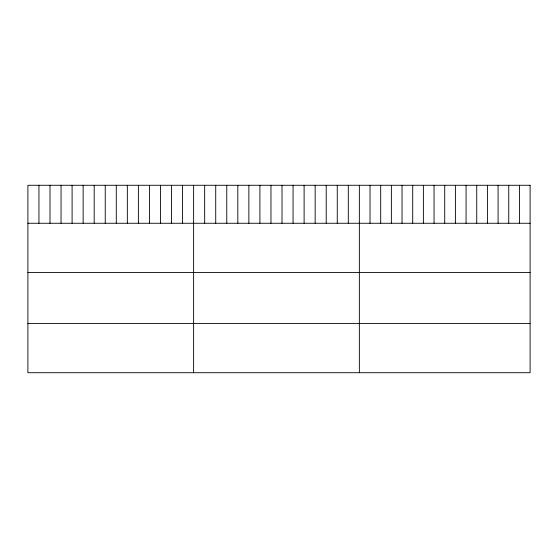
<?xml version="1.0" encoding="UTF-8"?>
<svg xmlns="http://www.w3.org/2000/svg" width="558" height="558" viewBox="0 0 558 558"><rect width="100%" height="100%" fill="white"/><g stroke="black" fill="none" stroke-linecap="round" stroke-linejoin="round"><path stroke-width="0.84" d="M27.9 223.263L530.1 223.263M27.9 272.583L530.1 272.583M27.9 323.403L530.1 323.403M519.428 185.277L519.428 223.263M508.757 185.277L508.757 223.263M498.085 185.277L498.085 223.263M487.413 185.277L487.413 223.263M476.741 185.277L476.741 223.263M466.07 185.277L466.07 223.263M455.398 185.277L455.398 223.263M444.726 185.277L444.726 223.263M434.054 185.277L434.054 223.263M423.382 185.277L423.382 223.263M412.711 185.277L412.711 223.263M402.039 185.277L402.039 223.263M391.367 185.277L391.367 223.263M380.695 185.277L380.695 223.263M370.024 185.277L370.024 223.263M359.352 185.277L359.352 372.723M348.304 185.277L348.304 223.263M337.255 185.277L337.255 223.263M326.207 185.277L326.207 223.263M315.158 185.277L315.158 223.263M304.11 185.277L304.11 223.263M293.062 185.277L293.062 223.263M282.013 185.277L282.013 223.263M270.965 185.277L270.965 223.263M259.916 185.277L259.916 223.263M248.868 185.277L248.868 223.263M237.82 185.277L237.82 223.263M226.771 185.277L226.771 223.263M215.723 185.277L215.723 223.263M204.674 185.277L204.674 223.263M193.626 185.277L193.626 372.723M182.578 185.277L182.578 223.263M171.529 185.277L171.529 223.263M160.481 185.277L160.481 223.263M149.432 185.277L149.432 223.263M138.384 185.277L138.384 223.263M127.336 185.277L127.336 223.263M116.287 185.277L116.287 223.263M105.239 185.277L105.239 223.263M94.19 185.277L94.19 223.263M83.142 185.277L83.142 223.263M72.094 185.277L72.094 223.263M61.045 185.277L61.045 223.263M49.997 185.277L49.997 223.263M38.948 185.277L38.948 223.263M530.1 185.277L27.9 185.277L27.9 372.723L530.1 372.723L530.1 185.277"/></g></svg>
